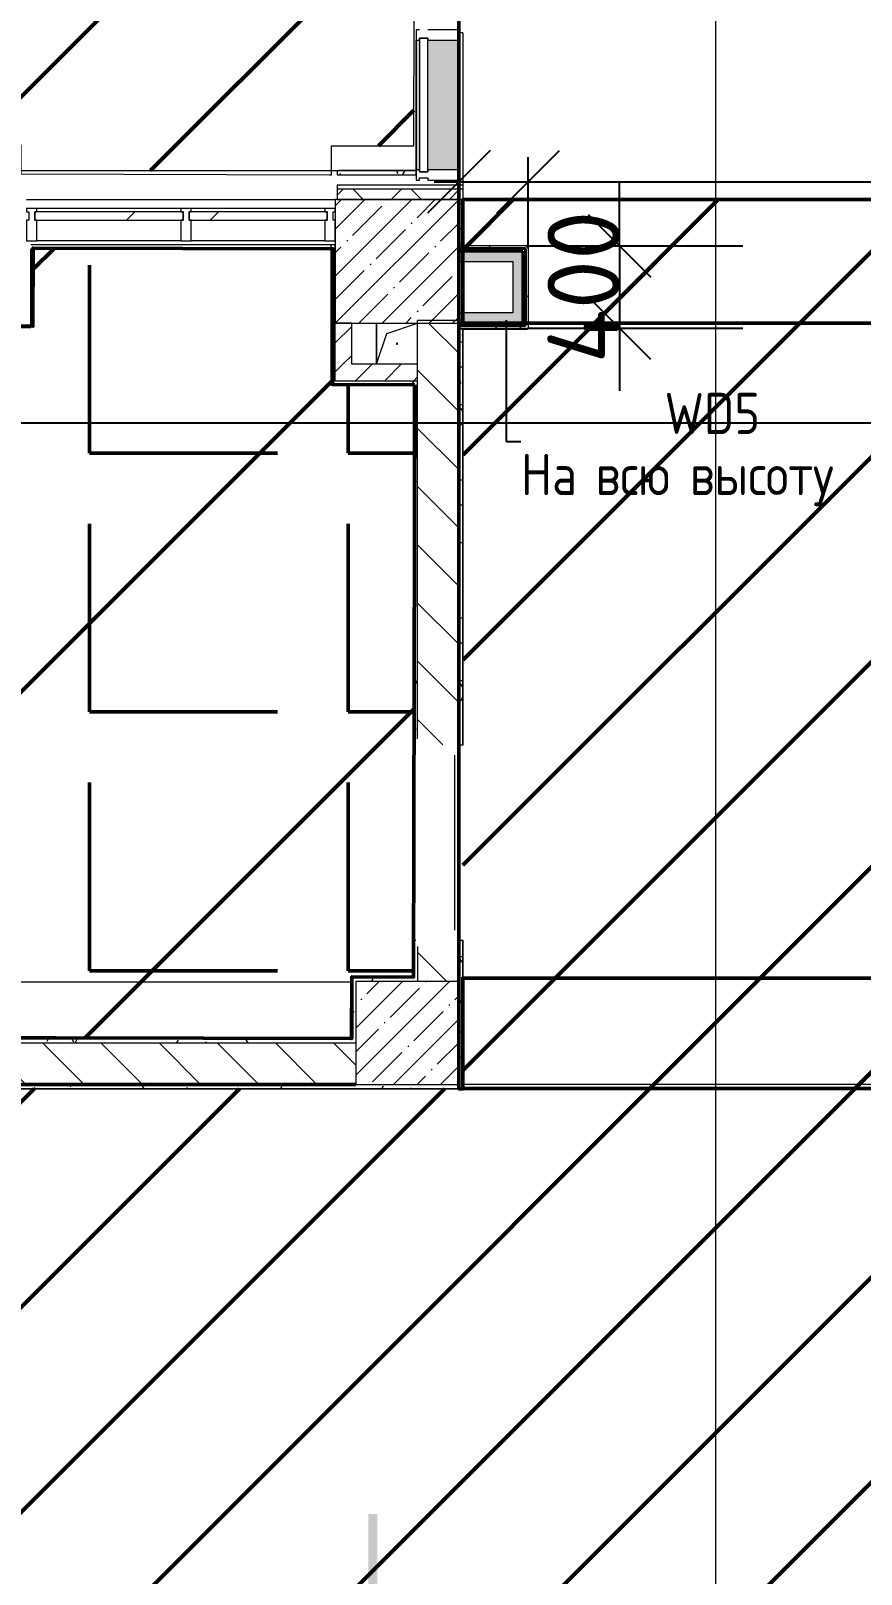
# Model space of a CAD drawing. Header units: millimetres. Extents: x -213547 to 415037, y -3642 to 106956.
# Drawn here: x 4745 to 8781, y 8384 to 15884 of the extents above; entities that cross this region are included whole.
import ezdxf

# ---------------------------------------------------------------- set-up
doc = ezdxf.new("R2010")
doc.units = ezdxf.units.MM
for name, color, linetype, lineweight in [('1)CF2', 3, 'Continuous', 30), ('10)FK4', 3, 'Continuous', 50), ('1017 Краска CF1.2', 70, 'Continuous', 50), ('1140 Монтаж CF17', 40, 'Continuous', 50), ('2)CF1', 5, 'Continuous', 30), ('5.5) Перег WD5', 3, 'Continuous', 40), ('950 Штук CF1 CF13 CF1.3', 3, 'Continuous', 50), ('965 СКБ CF2', 5, 'Continuous', 50), ('A-AREA-BNDY', 7, 'Continuous', 5), ('A-FLOR', 7, 'Continuous', 9), ('A-GENM', 7, 'Continuous', 9), ('A-GLAZ-CURT', 7, 'Continuous', 9), ('A-GLAZ-CURT-1', 7, 'Continuous', 5), ('A-GLAZ-CURT-2', 7, 'Continuous', 20), ('A-GLAZ-CWMG', 7, 'Continuous', 9), ('A-GLAZ-CWMG-1', 7, 'Continuous', 20), ('A-WALL', 7, 'Continuous', 5), ('I-WALL', 7, 'Continuous', 5), ('S-COLS', 7, 'Continuous', 9), ('S-COLS-1', 7, 'Continuous', 5), ('Оси', 7, 'Continuous', 9)]:
    doc.layers.add(name, color=color, linetype=linetype, lineweight=lineweight)
doc.layers.add('A-FLOR-PATT-1', color=7, linetype='Continuous', lineweight=9, true_color=0xeef6ff, transparency=0.5)
doc.layers.add('A-WALL-1', color=9, linetype='Continuous', lineweight=5, true_color=0x808080)
doc.layers.add('A-WALL-FNSH-1', color=9, linetype='Continuous', lineweight=5, true_color=0x808080)
doc.styles.add('GOST Common_1', font='', dxfattribs={"width": 0.9, "height": 250})
doc.styles.add('ISOCPEUR_1', font='isocpeur.ttf', dxfattribs={"height": 350})
doc.styles.add('ISOCPEUR_4', font='isocpeur.ttf', dxfattribs={"width": 0.9, "height": 1000})
doc.styles.get('GOST Common_1').set_extended_font_data('GOST Common')
doc.dimstyles.new('ISO-2_0_0_9К_Средний_округл2', dxfattribs={"dimscale": 304.8, "dimtxt": 199.196235, "dimasz": 0.492126, "dimexe": 0.393701, "dimexo": 0, "dimgap": 0, "dimtad": 1, "dimdec": 0, "dimrnd": 10, "dimzin": 0, "dimdsep": 46, "dimtxsty": 'ISOCPEUR_1', "dimblk1": 'OBLIQUE', "dimblk2": 'OBLIQUE', "dimsah": 1, "dimcen": 0.09, "dimdle": 0.393701, "dimazin": 0, "dimtfac": 1, "dimtdec": 4, "dimtix": 1, "dimtmove": 0, "dimatfit": 3, "dimfxl": 1, "dimtvp": 1, "dimtolj": 1, "dimtzin": 0, "dimarcsym": 2})
doc.dimstyles.new('ISO-2_0_0_9К_Средний_округл2_1', dxfattribs={"dimscale": 304.8, "dimtxt": 995.981176, "dimasz": 2.46063, "dimexe": 1.968504, "dimexo": 0, "dimgap": 0, "dimtad": 1, "dimdec": 0, "dimrnd": 10, "dimzin": 0, "dimdsep": 46, "dimtxsty": 'ISOCPEUR_4', "dimblk1": 'OBLIQUE', "dimblk2": 'OBLIQUE', "dimsah": 1, "dimcen": 0.09, "dimdle": 1.968504, "dimazin": 0, "dimtfac": 1, "dimtdec": 4, "dimtix": 1, "dimtmove": 0, "dimatfit": 3, "dimfxl": 1, "dimtvp": 1, "dimtolj": 1, "dimtzin": 0, "dimarcsym": 2})
pattern_1 = [(135, (64.7, -136.06), (-141.4214, -141.4214), [])]
pattern_2 = [(45, (64.7, -136.06), (-70.7107, 70.7107), [])]
pattern_3 = [(0, (64.7, -136.06), (243.84, 60.96), [20.117, -162.763, 20.117, -162.763, -975.36]), (0, (64.7, -136.06), (243.84, 60.96), [-365.76, 20.117, -345.643, 20.117, -162.763, -426.72]), (0, (64.7, -136.06), (243.84, 60.96), [-914.4, 20.117, -101.803, 20.117, -284.683]), (120, (156.14, -105.58), (-174.7129, 180.69163), [20.117, -162.763, 20.117, -162.763, -975.36]), (120, (156.14, -105.58), (-174.7129, 180.69163), [-365.76, 20.117, -345.643, 20.117, -162.763, -426.72]), (120, (156.14, -105.58), (-174.7129, 180.69163), [-914.4, 20.117, -101.803, 20.117, -284.683]), (240, (186.62, 16.34), (-69.1271, -241.65163), [20.117, -162.763, 20.117, -162.763, -975.36]), (240, (186.62, 16.34), (-69.1271, -241.65163), [-365.76, 20.117, -345.643, 20.117, -162.763, -426.72]), (240, (186.62, 16.34), (-69.1271, -241.65163), [-914.4, 20.117, -101.803, 20.117, -284.683])]
pattern_4 = [(45, (64.7, -136.06), (-212.132, 212.132), []), (135, (64.7, -136.06), (-212.132, -212.132), [])]

# ---------------------------------------------------------------- blocks, each defined once
blk = doc.blocks.new('Прямоугольный импост - Импост структурный с накладкой - 190мм-31929454-Объем проектирования 1 этажа')
at = {"layer": 'A-GLAZ-CWMG-1'}
for p, q in [((-50, 0), (-50, 17)), ((-50, 17), (0, 17)), ((-40, 0), (-50, 0)), ((-40, -40), (-40, 0)), ((0, 0), (-10, 0)), ((-10, 0), (-10, -40)), ((0, 17), (0, 0)), ((-50, -190), (-50, -40)), ((-50, -40), (-40, -40)), ((-10, -40), (0, -40)), ((0, -40), (0, -190)), ((0, -190), (-50, -190))]:
    blk.add_line(p, q, dxfattribs=at)
blk = doc.blocks.new('Системная панель - Стекло - 40мм-32473990-Объем проектирования 1 этажа')
at = {"layer": 'A-GLAZ-CURT-2'}
for p, q in [((325, 40), (-325, 40)), ((-325, 40), (-325, 0)), ((-325, 0), (325, 0)), ((325, 0), (325, 40))]:
    blk.add_line(p, q, dxfattribs=at)
blk = doc.blocks.new('Прямоугольный импост - Импост структурный с накладкой - 190мм-32473988-Объем проектирования 1 этажа')
at = {"layer": 'A-GLAZ-CWMG'}
for points in [[(6553, 15345), (6570, 15345), (6570, 15975), (6553, 15975), (6553, 15362.5)], [(6760, 15345), (6760, 15975), (6610, 15975), (6610, 15345)]]:
    blk.add_hatch(color=256, dxfattribs=at).paths.add_polyline_path(points)
for p, q in [((6553, 15345), (6553, 15975)), ((6760, 15345), (6760, 15975))]:
    blk.add_line(p, q, dxfattribs=at)
blk = doc.blocks.new('Прямоугольный импост - Импост структурный с накладкой - 190мм-22862222-Объем проектирования 1 этажа')
at = {"layer": 'A-GLAZ-CWMG-1'}
for p, q in [((-25, 0), (-25, 17)), ((-25, 17), (25, 17)), ((25, 0), (15, 0)), ((15, 0), (15, -40)), ((25, 17), (25, 0)), ((-25, -190), (-25, -40)), ((15, -40), (25, -40)), ((25, -40), (25, -190)), ((25, -190), (-25, -190))]:
    blk.add_line(p, q, dxfattribs=at)
blk = doc.blocks.new('BSC_Колонна _Прямоугольная - 500х500-22206884-Объем проектирования 1 этажа')
at = {"layer": 'S-COLS-1'}
h = blk.add_hatch(dxfattribs=at)
h.set_pattern_fill('FP_159', color=256, style=0, pattern_type=2)
h.set_pattern_definition([(45, (-6510, -11150), (-114.0493, 114.0493), []), (45, (-6395.95, -11150), (-114.0493, 114.0493), [201.613, -40.323, 6.706, -33.617])])
h.paths.add_polyline_path([(250, -250), (250, 250), (-250, 247.8), (-250, -250), (54.6, -250)])
for p, q in [((250, 250), (-250, 250)), ((-250, 250), (-250, -250)), ((250, -250), (250, 250)), ((-250, -250), (250, -250))]:
    blk.add_line(p, q, dxfattribs=at)
blk = doc.blocks.new('Системная панель - Стекло - 40мм-23997278-Объем проектирования 1 этажа')
at = {"layer": 'A-GLAZ-CURT-1'}
h = blk.add_hatch(dxfattribs=at)
h.set_pattern_fill('FP_186', color=256, style=0, pattern_type=2)
h.set_pattern_definition([(45, (-5260, -14940), (-565.685, 565.685), [400, -1200]), (45, (-5660, -15140), (-565.685, 565.685), [1200, -400]), (45, (-4860, -15340), (-565.685, 565.685), [400, -1200])])
h.paths.add_polyline_path([(360, -40), (360, 0), (-360, 0), (-360, -40), (350, -40)])
at = {"layer": 'A-GLAZ-CURT-2'}
for p, q in [((360, 0), (-360, 0)), ((-360, 0), (-360, -40)), ((-360, -40), (360, -40)), ((360, -40), (360, 0))]:
    blk.add_line(p, q, dxfattribs=at)
blk = doc.blocks.new('Прямоугольный импост - Импост структурный с накладкой - 160мм-23997279-Объем проектирования 1 этажа')
at = {"layer": 'A-GLAZ-CWMG-1'}
for p, q in [((-50, 40), (-50, 140)), ((-50, 140), (0, 140)), ((0, 140), (0, 40)), ((-40, 40), (-50, 40)), ((-50, -17), (-50, 0)), ((-50, 0), (-40, 0)), ((-40, 0), (-40, 40)), ((-10, 40), (-10, 0)), ((0, 40), (-10, 40)), ((-10, 0), (0, 0)), ((0, 0), (0, -17)), ((0, -17), (-50, -17))]:
    blk.add_line(p, q, dxfattribs=at)
blk = doc.blocks.new('Прямоугольный импост - Импост структурный с накладкой - 160мм-23997280-Объем проектирования 1 этажа')
at = {"layer": 'A-GLAZ-CWMG-1'}
for p, q in [((0, 140), (-50, 140)), ((-50, 140), (-50, 40)), ((0, 40), (0, 140)), ((-50, 40), (-40, 40)), ((-40, 0), (-50, 0)), ((-50, 0), (-50, -17)), ((-40, 40), (-40, 0)), ((-10, 0), (-10, 40)), ((-10, 40), (0, 40)), ((0, 0), (-10, 0)), ((0, -17), (0, 0)), ((-50, -17), (0, -17))]:
    blk.add_line(p, q, dxfattribs=at)
blk = doc.blocks.new('Прямоугольный импост - Импост структурный с накладкой - 160мм-23752558-Объем проектирования 1 этажа')
at = {"layer": 'A-GLAZ-CWMG'}
for p, q in [((5410, 15157), (4710, 15157)), ((5410, 15000), (4710, 15000))]:
    blk.add_line(p, q, dxfattribs=at)
blk = doc.blocks.new('Системная панель - Стекло - 40мм-23997281-Объем проектирования 1 этажа')
at = {"layer": 'A-GLAZ-CURT-1'}
h = blk.add_hatch(dxfattribs=at)
h.set_pattern_fill('FP_187', color=256, style=0, pattern_type=2)
h.set_pattern_definition([(45, (-5985, -14940), (-565.685, 565.685), [400, -1200]), (45, (-6385, -15140), (-565.685, 565.685), [1200, -400]), (45, (-5585, -15340), (-565.685, 565.685), [400, -1200])])
h.paths.add_polyline_path([(335, -40), (335, 0), (-335, 0), (-335, -40), (325, -40)])
at = {"layer": 'A-GLAZ-CURT-2'}
for p, q in [((335, 0), (-335, 0)), ((-335, 0), (-335, -40)), ((335, -40), (335, 0)), ((-335, -40), (335, -40))]:
    blk.add_line(p, q, dxfattribs=at)
blk = doc.blocks.new('Прямоугольный импост - Импост структурный с накладкой - 160мм-23772036-Объем проектирования 1 этажа')
at = {"layer": 'A-GLAZ-CWMG'}
for p, q in [((6110, 15157), (5460, 15157)), ((6110, 15000), (5460, 15000))]:
    blk.add_line(p, q, dxfattribs=at)
blk = doc.blocks.new('Прямоугольный импост - Импост структурный с накладкой - 160мм-23997282-Объем проектирования 1 этажа')
at = {"layer": 'A-GLAZ-CWMG-1'}
for p, q in [((-25, 40), (-25, 140)), ((-25, 140), (25, 140)), ((25, 140), (25, 40)), ((-15, 40), (-25, 40)), ((-25, -17), (-25, 0)), ((-25, 0), (-15, 0)), ((-15, 0), (-15, 40)), ((15, 40), (15, 0)), ((25, 40), (15, 40)), ((15, 0), (25, 0)), ((25, 0), (25, -17)), ((25, -17), (-25, -17))]:
    blk.add_line(p, q, dxfattribs=at)
blk = doc.blocks.new('GM_Отверстие прямоугольное _в плите_ - Отверстие-V198-Объем проектирования 1 этажа')
at = {"layer": 'A-GENM'}
for p, q in [((-100, -100), (-100, 100)), ((-100, 100), (-100, -100)), ((-50, 50), (100, 100)), ((-100, -100), (-50, 50))]:
    blk.add_line(p, q, dxfattribs=at)
for start, end in [(360, 180), (180, 360)]:
    blk.add_arc((0, 0), 2.5, start, end, dxfattribs=at)
blk = doc.blocks.new('_Oblique')
at = {"color": 0, "linetype": 'ByBlock', "lineweight": -2}
blk.add_line((-0.5, -0.5), (0.5, 0.5), dxfattribs=at)
blk = doc.blocks.new('*D2015')
at = {"layer": '5.5) Перег WD5', "color": 0, "lineweight": -2, "transparency": 16777216}
for p, q in [((529.7, 14268.9), (529.7, 13858.4)), ((154.7, 13956.5), (154.7, 14098.4)), ((34.7, 13978.4), (529.7, 13978.4)), ((529.7, 13978.4), (53078.3, 13978.4))]:
    blk.add_line(p, q, dxfattribs=at)
at = {"layer": 'Defpoints', "color": 0, "transparency": 16777216}
for p in [(529.7, 14268.9), (154.7, 13956.5), (529.7, 13978.4)]:
    blk.add_point(p, dxfattribs=at)
at = {"layer": '5.5) Перег WD5', "color": 0, "lineweight": -2, "transparency": 16777216, "xscale": 304.8, "yscale": 304.8, "zscale": 304.8, "rotation": 180}
blk.add_blockref('_Oblique', (154.7, 13978.4), dxfattribs=at)
at = {"layer": '5.5) Перег WD5', "color": 0, "lineweight": -2, "transparency": 16777216, "xscale": 304.8, "yscale": 304.8, "zscale": 304.8}
blk.add_blockref('_Oblique', (529.7, 13978.4), dxfattribs=at)
at = {"layer": '5.5) Перег WD5', "color": 0, "lineweight": 25, "transparency": 16777216, "insert": (52518.3, 14445.1), "char_height": 350, "width": 455.087, "attachment_point": 1, "line_spacing_factor": 1.149209, "style": 'ISOCPEUR_1'}
blk.add_mtext('\\A1;380', dxfattribs=at)
blk = doc.blocks.new('*D2003')
at = {"layer": '5.5) Перег WD5', "color": 0, "lineweight": -2, "transparency": 16777216}
for p, q in [((6824.7, 15127.8), (6824.7, 15269.6)), ((7162.2, 14838.9), (7162.2, 15269.6)), ((6704.7, 15149.6), (7162.2, 15149.6)), ((7162.2, 15149.6), (62460.5, 15149.6))]:
    blk.add_line(p, q, dxfattribs=at)
at = {"layer": 'Defpoints', "color": 0, "transparency": 16777216}
for p in [(6824.7, 15127.8), (7162.2, 15149.6), (7162.2, 14838.9)]:
    blk.add_point(p, dxfattribs=at)
at = {"layer": '5.5) Перег WD5', "color": 0, "lineweight": -2, "transparency": 16777216, "xscale": 304.8, "yscale": 304.8, "zscale": 304.8, "rotation": 180}
blk.add_blockref('_Oblique', (6824.7, 15149.6), dxfattribs=at)
at = {"layer": '5.5) Перег WD5', "color": 0, "lineweight": -2, "transparency": 16777216, "xscale": 304.8, "yscale": 304.8, "zscale": 304.8}
blk.add_blockref('_Oblique', (7162.2, 15149.6), dxfattribs=at)
at = {"layer": '5.5) Перег WD5', "color": 0, "lineweight": 25, "transparency": 16777216, "insert": (61871.5, 15616.3), "char_height": 350, "width": 478.071, "attachment_point": 1, "line_spacing_factor": 1.149209, "style": 'ISOCPEUR_1'}
blk.add_mtext('\\A1;340', dxfattribs=at)
blk = doc.blocks.new('*D2004')
at = {"layer": '5.5) Перег WD5', "color": 0, "lineweight": -2, "transparency": 16777216}
for p, q in [((7606.5, 14838.9), (7606.5, 15143.7)), ((7162.2, 14838.9), (8206.5, 14838.9)), ((7606.5, 14838.9), (7606.5, 14438.9)), ((7162.2, 14438.9), (8206.5, 14438.9)), ((7606.5, 14438.9), (7606.5, 14134.1))]:
    blk.add_line(p, q, dxfattribs=at)
at = {"layer": 'Defpoints', "color": 0, "transparency": 16777216}
for p in [(7162.2, 14838.9), (7162.2, 14438.9), (7606.5, 14438.9)]:
    blk.add_point(p, dxfattribs=at)
at = {"layer": '5.5) Перег WD5', "color": 0, "lineweight": -2, "transparency": 16777216, "xscale": 304.8, "yscale": 304.8, "zscale": 304.8}
for p, rotation in [((7606.5, 14838.9), 270), ((7606.5, 14438.9), 90)]:
    blk.add_blockref('_Oblique', p, dxfattribs=dict(at, rotation=rotation))
at = {"layer": '5.5) Перег WD5', "color": 0, "lineweight": 25, "transparency": 16777216, "insert": (7431.5, 14638.9), "char_height": 350, "width": 478.071, "attachment_point": 5, "rotation": 90, "style": 'ISOCPEUR_1'}
blk.add_mtext('\\A1;400', dxfattribs=at)

msp = doc.modelspace()

# ---------------------------------------------------------------- hatches: boundary and pattern name
at = {"layer": '1)CF2'}
h = msp.add_hatch(dxfattribs=at)
h.set_pattern_fill('ANSI31', color=256, scale=220)
h.paths.add_polyline_path([(6617.7, 19896.9), (6617.7, 20445.9), (6617.7, 20490.9), (6617.7, 20588.9), (6584.7, 20588.9), (5659.7, 20588.9), (5609.7, 20588.9), (4174.7, 20588.9), (4125.8, 20588.9), (4125.8, 19814.1), (4125.8, 19014.1), (4125.8, 18839.1), (4125.8, 18789.1), (4125.8, 18460), (4725.3, 18458.6), (4725, 18334.1), (4745.7, 18334.1), (4745.7, 18313.9), (6614, 18313.9), (6615.3, 18878.9), (6615.4, 18923.9)])
h.paths.add_polyline_path([(6614, 18313.9), (4745.7, 18313.9), (4745.7, 17713.9), (6612.6, 17713.9)])
h.paths.add_polyline_path([(6611.9, 17445.9), (6612.1, 17490.9), (6612.6, 17713.9), (4745.7, 17713.9), (4745.7, 17692.9), (4125.8, 17692.9), (4125.8, 17639.1), (4125.8, 17589.1), (4125.8, 17414.1), (4125.8, 16614.1), (4125.8, 15839.1), (4124.7, 15789.1), (4125.8, 15789.1), (4125.8, 15330.8), (4697, 15329.5), (4696.7, 15204.9), (4724.7, 15204.9), (6206.7, 15204.2), (6207, 15325.9), (6607, 15325), (6607.3, 15477.5), (6608.3, 15878.9), (6134.7, 15878.9), (6134.7, 15923.9), (6608.4, 15923.9)])
h.paths.add_polyline_path([(4725.3, 18458.6), (4125.8, 18460), (4125.8, 18334.3), (4193.5, 18334.1), (4725, 18334.1)], flags=17)
at = {"layer": '10)FK4'}
h = msp.add_hatch(dxfattribs=at)
h.set_pattern_fill('ANSI31', color=1, scale=444)
h.paths.add_polyline_path([(6612.2, 14163.8), (6212.2, 14164.7), (6213.7, 14824.7), (4755.7, 14828.1), (4754.8, 14448.1), (3182.8, 14451.8), (3183.7, 14831.8), (535.7, 14838), (534.4, 14288), (204.4, 14288.8), (197.9, 11500.8), (4147.9, 11491.5), (4146.7, 10991.5), (6304.7, 10986.5), (6305.4, 11286.5), (6605.4, 11285.8)])
h.paths.add_polyline_path([(1385.1, 13667.6), (1385.1, 13967.6), (2038.3, 13967.6), (2038.3, 13667.6)], flags=16)
at = {"layer": '1017 Краска CF1.2'}
h = msp.add_hatch(dxfattribs=at)
h.set_pattern_fill('ANSI31', color=256, scale=222)
h.paths.add_polyline_path([(13774.7, 14463.9), (6844.7, 14463.9), (6844.7, 15063.9), (13774.7, 15063.9)])
h = msp.add_hatch(dxfattribs=at)
h.set_pattern_fill('ANSI31', color=256, scale=222)
h.paths.add_polyline_path([(6844.7, 10743.9), (13743.7, 10743.9), (13743.7, 11280.5), (6844.7, 11280.5)])
at = {"layer": '1140 Монтаж CF17'}
h = msp.add_hatch(dxfattribs=at)
h.set_pattern_fill('ANGLE', color=256, scale=180)
h.set_pattern_definition([(0, (0, 0), (0, 1257.3), [914.4, -342.9]), (90, (0, 0), (-1257.3, 8e-14), [914.4, -342.9])])
h.paths.add_polyline_path([(6612.2, 14163.8), (6212.2, 14164.7), (6213.7, 14824.7), (4755.7, 14828.1), (4754.8, 14448.1), (3182.8, 14451.8), (3183.7, 14831.8), (535.7, 14838), (534.4, 14288), (204.4, 14288.8), (197.9, 11500.8), (4147.9, 11491.5), (4146.7, 10991.5), (6304.7, 10986.5), (6305.4, 11286.5), (6605.4, 11285.8)])
h.paths.add_polyline_path([(1385.1, 13667.6), (1385.1, 13967.6), (2038.3, 13967.6), (2038.3, 13667.6)], flags=16)
at = {"layer": '2)CF1'}
h = msp.add_hatch(dxfattribs=at)
h.set_pattern_fill('ANSI31', color=256, scale=222)
h.paths.add_polyline_path([(13743.7, 15063.9), (6845.7, 15063.9), (6845.7, 14839.9), (7159.7, 14839.9), (7163.2, 14839.9), (7163.2, 14434.9), (6845.7, 14434.9), (6845.7, 12413.9), (6845.1, 11463.9), (6845.7, 11463.9), (6845.7, 10763.9), (13743.7, 10763.9)])
h.paths.add_polyline_path([(3595.7, 11242.9), (1895.7, 11242.9), (1895.7, 10742.9), (610.7, 10742.9), (610.7, 10463.9), (610.7, 8384.9), (1355.7, 8384.9), (1355.7, 7873.3), (1643.2, 7873.3), (1643.2, 8222.2), (3018.5, 8222.2), (3018.5, 7873.3), (20089.8, 7873.3), (20089.8, 8855.2), (20089.8, 10732.4), (13743.7, 10732.4), (13743.7, 10742.9), (13743.7, 10763.9), (6845.7, 10763.9), (6845.7, 10742.9), (3595.7, 10742.9)])
at = {"layer": '950 Штук CF1 CF13 CF1.3'}
h = msp.add_hatch(dxfattribs=at)
h.set_pattern_fill('ANSI31', color=256, scale=222)
h.paths.add_polyline_path([(13743.7, 15063.9), (6845.7, 15063.9), (6845.7, 14839.9), (7159.7, 14839.9), (7163.2, 14839.9), (7163.2, 14434.9), (6845.7, 14434.9), (6845.7, 12413.9), (6845.1, 11463.9), (6845.7, 11463.9), (6845.7, 10763.9), (13743.7, 10763.9)])
h.paths.add_polyline_path([(3595.7, 11242.9), (1895.7, 11242.9), (1895.7, 10742.9), (610.7, 10742.9), (610.7, 10463.9), (610.7, 8384.9), (1355.7, 8384.9), (1355.7, 7873.3), (1643.2, 7873.3), (1643.2, 8222.2), (3018.5, 8222.2), (3018.5, 7873.3), (20089.8, 7873.3), (20089.8, 8855.2), (20089.8, 10732.4), (13743.7, 10732.4), (13743.7, 10742.9), (13743.7, 10763.9), (6845.7, 10763.9), (6845.7, 10742.9), (3595.7, 10742.9)])
at = {"layer": '965 СКБ CF2'}
h = msp.add_hatch(dxfattribs=at)
h.set_pattern_fill('ANSI31', color=256, scale=220)
h.paths.add_polyline_path([(6617.7, 19896.9), (6617.7, 20445.9), (6617.7, 20490.9), (6617.7, 20588.9), (6584.7, 20588.9), (5659.7, 20588.9), (5609.7, 20588.9), (4174.7, 20588.9), (4125.8, 20588.9), (4125.8, 19814.1), (4125.8, 19014.1), (4125.8, 18839.1), (4125.8, 18789.1), (4125.8, 18460), (4725.3, 18458.6), (4725, 18334.1), (4745.7, 18334.1), (4745.7, 18313.9), (6614, 18313.9), (6615.3, 18878.9), (6615.4, 18923.9)])
h.paths.add_polyline_path([(6614, 18313.9), (4745.7, 18313.9), (4745.7, 17713.9), (6612.6, 17713.9)])
h.paths.add_polyline_path([(6611.9, 17445.9), (6612.1, 17490.9), (6612.6, 17713.9), (4745.7, 17713.9), (4745.7, 17692.9), (4125.8, 17692.9), (4125.8, 17639.1), (4125.8, 17589.1), (4125.8, 17414.1), (4125.8, 16614.1), (4125.8, 15839.1), (4124.7, 15789.1), (4125.8, 15789.1), (4125.8, 15330.8), (4697, 15329.5), (4696.7, 15204.9), (4724.7, 15204.9), (6206.7, 15204.2), (6207, 15325.9), (6607, 15325), (6607.3, 15477.5), (6608.3, 15878.9), (6134.7, 15878.9), (6134.7, 15923.9), (6608.4, 15923.9)])
h.paths.add_polyline_path([(4725.3, 18458.6), (4125.8, 18460), (4125.8, 18334.3), (4193.5, 18334.1), (4725, 18334.1)], flags=17)
at = {"layer": 'A-FLOR-PATT-1'}
h = msp.add_hatch(color=256, dxfattribs=at)
h.paths.add_polyline_path([(12979.7, 7783.9), (13024.7, 7783.9), (13024.7, 8626.9), (12979.7, 8626.9), (12979.7, 8277.3)])
h.paths.add_polyline_path([(14244.7, 7783.9), (14289.7, 7783.9), (14289.7, 8166.9), (14244.7, 8166.9), (14244.7, 7806.5)])
h.paths.add_polyline_path([(6429.7, 7783.9), (6429.7, 8676.9), (6384.7, 8676.9), (6384.7, 7783.9)])
h.paths.add_polyline_path([(4609.7, 7783.9), (4654.7, 7783.9), (4654.7, 8656.9), (4609.7, 8656.9), (4609.7, 7836)])
h.paths.add_polyline_path([(20125, 8913.9), (20125, 8948.9), (19267.9, 8948.9), (19267.6, 8945.2), (20118, 8945.2), (20118, 8913.9)])
h.paths.add_polyline_path([(20118, 10678.9), (20125, 10678.9), (20125, 10713.9), (20118, 10713.9)])
at = {"layer": 'I-WALL'}
h = msp.add_hatch(dxfattribs=at)
h.set_pattern_fill('FP_191', color=256, style=0, pattern_type=2)
h.set_pattern_definition(pattern_3)
h.paths.add_polyline_path([(6446.8, 15183.9), (6617.7, 15183.9), (6617.7, 15203.9), (6234.7, 15203.9), (6234.7, 15183.9), (6239.7, 15183.9)])
h = msp.add_hatch(dxfattribs=at)
h.set_pattern_fill('FP_24', color=256, style=0, pattern_type=2)
h.set_pattern_definition([(45, (64.7, -136.06), (-141.4214, 141.4214), []), (135, (64.7, -136.06), (-141.4214, -141.4214), [])])
h.paths.add_polyline_path([(6234.7, 15063.9), (6844.7, 15063.9), (6844.7, 15113.9), (6234.7, 15113.9)])
h = msp.add_hatch(dxfattribs=at)
h.set_pattern_fill('FP_191', color=256, style=0, pattern_type=2)
h.set_pattern_definition(pattern_3)
h.paths.add_polyline_path([(6844.7, 14853.9), (6844.7, 15063.9), (6824.7, 15063.9), (6824.7, 14853.9)])
h = msp.add_hatch(dxfattribs=at)
h.set_pattern_fill('FP_191', color=256, style=0, pattern_type=2)
h.set_pattern_definition(pattern_3)
h.paths.add_polyline_path([(6204.7, 14163.9), (6224.7, 14163.9), (6224.7, 14823.9), (6204.7, 14822.9), (6204.7, 14263.9)])
h = msp.add_hatch(dxfattribs=at)
h.set_pattern_fill('FP_192', color=256, style=0, pattern_type=2)
h.set_pattern_definition(pattern_4)
h.paths.add_polyline_path([(6824.7, 14826.4), (7162.2, 14826.4), (7162.2, 14838.9), (6824.7, 14838.9)])
h = msp.add_hatch(dxfattribs=at)
h.set_pattern_fill('FP_192', color=256, style=0, pattern_type=2)
h.set_pattern_definition(pattern_4)
h.paths.add_polyline_path([(7149.7, 14813.9), (7149.7, 14826.4), (6824.7, 14826.4), (6824.7, 14813.9), (7137.2, 14813.9)])
for points in [[(6824.7, 14763.9), (7137.2, 14763.9), (7137.2, 14813.9), (6824.7, 14813.9)], [(7137.2, 14513.9), (7137.2, 14763.9), (7087.2, 14763.9), (7087.2, 14513.9)], [(7137.2, 14463.9), (7137.2, 14513.9), (6824.7, 14513.9), (6824.7, 14463.9), (6962.6, 14463.9)]]:
    msp.add_hatch(color=256, dxfattribs=at).paths.add_polyline_path(points)
h = msp.add_hatch(dxfattribs=at)
h.set_pattern_fill('FP_192', color=256, style=0, pattern_type=2)
h.set_pattern_definition(pattern_4)
h.paths.add_polyline_path([(7137.2, 14463.9), (7149.7, 14464.4), (7149.7, 14813.9), (7137.2, 14813.9), (7137.2, 14513.9)])
h = msp.add_hatch(dxfattribs=at)
h.set_pattern_fill('FP_192', color=256, style=0, pattern_type=2)
h.set_pattern_definition(pattern_4)
h.paths.add_polyline_path([(7159.7, 14451.4), (7162.2, 14451.4), (7162.2, 14826.4), (7149.7, 14826.4), (7149.7, 14451.4)])
h = msp.add_hatch(dxfattribs=at)
h.set_pattern_fill('FP_23', color=256, style=0, pattern_type=2)
h.set_pattern_definition(pattern_1)
h.paths.add_polyline_path([(6624.7, 11263.9), (6824.7, 11263.9), (6824.7, 11463.9), (6624.7, 11463.9), (6624.7, 11283.9)])
h.paths.add_polyline_path([(6624.7, 12413.9), (6824.7, 12413.9), (6824.7, 14476.4), (6816.2, 14463.9), (6624.7, 14463.9), (6624.7, 12443.9)])
h = msp.add_hatch(dxfattribs=at)
h.set_pattern_fill('FP_22', color=256, style=0, pattern_type=2)
h.set_pattern_definition(pattern_2)
h.paths.add_polyline_path([(6304.7, 14263.9), (6304.7, 14463.9), (6224.7, 14463.9), (6224.7, 14263.9)])
h = msp.add_hatch(dxfattribs=at)
h.set_pattern_fill('FP_192', color=256, style=0, pattern_type=2)
h.set_pattern_definition(pattern_4)
h.paths.add_polyline_path([(7087.2, 14451.4), (7149.7, 14451.4), (7149.7, 14463.9), (6824.7, 14463.9), (6824.7, 14451.4), (6962.6, 14451.4)])
h = msp.add_hatch(dxfattribs=at)
h.set_pattern_fill('FP_192', color=256, style=0, pattern_type=2)
h.set_pattern_definition(pattern_4)
h.paths.add_polyline_path([(7160.3, 14438.9), (7162.2, 14438.9), (7162.2, 14451.4), (6824.7, 14451.4), (6824.7, 14438.9), (7159.7, 14438.9)])
h = msp.add_hatch(dxfattribs=at)
h.set_pattern_fill('FP_191', color=256, style=0, pattern_type=2)
h.set_pattern_definition(pattern_3)
h.paths.add_polyline_path([(6844.7, 10763.9), (6844.7, 11463.9), (6832.7, 11463.9), (6832.7, 11433.9), (6824.7, 11433.9), (6824.7, 10763.9)])
h.paths.add_polyline_path([(6832.7, 12413.9), (6844.7, 12413.9), (6844.7, 14433.9), (6824.7, 14433.9), (6824.7, 12443.9), (6832.7, 12443.9)])
h = msp.add_hatch(dxfattribs=at)
h.set_pattern_fill('FP_22', color=256, style=0, pattern_type=2)
h.set_pattern_definition(pattern_2)
h.paths.add_polyline_path([(6604.7, 14183.9), (6624.7, 14183.9), (6624.7, 14263.9), (6224.7, 14263.9), (6224.7, 14183.9)])
h = msp.add_hatch(dxfattribs=at)
h.set_pattern_fill('FP_191', color=256, style=0, pattern_type=2)
h.set_pattern_definition(pattern_3)
h.paths.add_polyline_path([(6224.7, 14163.9), (6624.7, 14163.9), (6624.7, 14183.9), (6224.7, 14183.9)])
h = msp.add_hatch(dxfattribs=at)
h.set_pattern_fill('FP_191', color=256, style=0, pattern_type=2)
h.set_pattern_definition(pattern_3)
h.paths.add_polyline_path([(6624.7, 11263.9), (6624.7, 11433.9), (6616.7, 11433.9), (6616.7, 11463.9), (6604.7, 11463.9), (6605.7, 11283.9)])
h.paths.add_polyline_path([(6604.7, 11263.9), (6624.7, 11263.9), (6604.7, 11283.9)])
h.paths.add_polyline_path([(6604.7, 12413.9), (6616.7, 12413.9), (6616.7, 12443.9), (6624.7, 12443.9), (6624.7, 14163.9), (6604.7, 14162.9), (6604.7, 12576.4)])
h = msp.add_hatch(dxfattribs=at)
h.set_pattern_fill('FP_191', color=256, style=0, pattern_type=2)
h.set_pattern_definition(pattern_3)
h.paths.add_polyline_path([(6309.8, 11263.9), (6604.7, 11263.9), (6603.7, 11283.9), (6304.7, 11283.9), (6304.7, 11263.9)])
h = msp.add_hatch(dxfattribs=at)
h.set_pattern_fill('FP_191', color=256, style=0, pattern_type=2)
h.set_pattern_definition(pattern_3)
h.paths.add_polyline_path([(6324.7, 10963.9), (6323.9, 11263.9), (6304.7, 11261.8), (6305.7, 10983.9)])
h.paths.add_polyline_path([(6304.7, 10963.9), (6324.7, 10963.9), (6304.7, 10983.9)])
h = msp.add_hatch(dxfattribs=at)
h.set_pattern_fill('FP_191', color=256, style=0, pattern_type=2)
h.set_pattern_definition(pattern_3)
h.paths.add_polyline_path([(6304.7, 10963.9), (6303.7, 10983.9), (4144.7, 10983), (4124.7, 10963.9), (5931.1, 10963.9)])
h.paths.add_polyline_path([(4124.7, 10963.9), (4144.7, 10983.9), (4124.7, 10983.9), (4124.7, 10981.2)])
h = msp.add_hatch(dxfattribs=at)
h.set_pattern_fill('FP_23', color=256, style=0, pattern_type=2)
h.set_pattern_definition(pattern_1)
h.paths.add_polyline_path([(5931.1, 10763.9), (6324.7, 10763.9), (6324.7, 10963.9), (4124.7, 10963.9), (4124.7, 10763.9), (4744.7, 10763.9)])
h = msp.add_hatch(dxfattribs=at)
h.set_pattern_fill('FP_191', color=256, style=0, pattern_type=2)
h.set_pattern_definition(pattern_3)
h.paths.add_polyline_path([(6824.7, 10743.9), (6844.7, 10743.9), (6844.7, 10763.9), (3604.7, 10763.9), (3604.7, 10743.9), (6641.6, 10743.9)])
at = {"layer": 'S-COLS-1'}
h = msp.add_hatch(dxfattribs=at)
h.set_pattern_fill('FP_1', color=256, style=0, pattern_type=2)
h.set_pattern_definition([(45, (64.7, -136.06), (-114.0493, 114.0493), []), (45, (178.75, -136.06), (-114.0493, 114.0493), [201.612, -40.322, 6.706, -33.617])])
h.paths.add_polyline_path([(6624.7, 14463.9), (6816.2, 14463.9), (6824.7, 14476.4), (6824.7, 15063.9), (6224.7, 15063.9), (6224.7, 14463.9), (6604.7, 14463.9)])

# ---------------------------------------------------------------- linework, layer by layer
at = {"layer": '10)FK4'}
for points in [[(6824.7, 22418.9), (6824.7, 10742.9), (6845.7, 10742.9)], [(4123.7, 10763.9), (6323.7, 10763.9)], [(4124.7, 10763.9), (6324.7, 10763.9)]]:
    msp.add_lwpolyline(points, dxfattribs=at)
at = {"layer": '10)FK4', "flags": 128}
for points in [[(6611.4, 14163.8), (6211.4, 14164.7), (6212.9, 14824.7), (4754.9, 14828.1), (4754, 14448.1), (3182, 14451.8), (3182.9, 14831.8), (534.9, 14838), (533.7, 14288), (203.7, 14288.8), (197.1, 11500.8), (4147.1, 11491.5), (4145.9, 10991.5), (6303.9, 10986.5), (6304.6, 11286.5), (6604.6, 11285.8)], [(6612.2, 14163.8), (6212.2, 14164.7), (6213.7, 14824.7), (4755.7, 14828.1), (4754.8, 14448.1), (3182.8, 14451.8), (3183.7, 14831.8), (535.7, 14838), (534.4, 14288), (204.4, 14288.8), (197.9, 11500.8), (4147.9, 11491.5), (4146.7, 10991.5), (6304.7, 10986.5), (6305.4, 11286.5), (6605.4, 11285.8)]]:
    msp.add_lwpolyline(points, close=True, dxfattribs=at)
at = {"layer": '1017 Краска CF1.2'}
for points in [[(13774.7, 14463.9), (6844.7, 14463.9), (6844.7, 15063.9), (13774.7, 15063.9)], [(6844.7, 10743.9), (13743.7, 10743.9), (13743.7, 11280.5), (6844.7, 11280.5)]]:
    msp.add_lwpolyline(points, close=True, dxfattribs=at)
at = {"layer": '5.5) Перег WD5'}
for p, q in [((7149.7, 14826.4), (6824.7, 14826.4)), ((7137.2, 14813.9), (6824.7, 14813.9)), ((7137.2, 14463.9), (7137.2, 14813.9)), ((7149.7, 14451.4), (7149.7, 14826.4)), ((6824.7, 14463.9), (7137.2, 14463.9)), ((6824.7, 14451.4), (7149.7, 14451.4))]:
    msp.add_line(p, q, dxfattribs=at)
at = {"layer": '5.5) Перег WD5', "color": 18, "lineweight": 25, "true_color": 0x000000}
for p, q in [((7055.7, 14477.5), (7055.7, 13888.9)), ((7055.7, 13888.9), (7126.6, 13888.9))]:
    msp.add_line(p, q, dxfattribs=at)
at = {"layer": 'A-AREA-BNDY', "flags": 128}
msp.add_lwpolyline([(4697, 15329.5), (4696.6, 15188.5), (6196.6, 15185), (6206.6, 15184.9), (6207, 15324.9), (6212, 15324.9), (6212, 15325.9), (6607, 15325), (6619.6, 20726), (4119.9, 20731.9), (4110.5, 18460.1), (4725.3, 18458.6), (4723.8, 17817.4), (4107.8, 17818.9), (4097.4, 15330.9)], close=True, dxfattribs=at)
at = {"layer": 'A-FLOR'}
for p, q in [((6617.7, 15878.9), (6617.7, 15208.9)), ((6844.7, 15873.9), (6824.7, 15873.9)), ((6844.7, 15873.9), (6844.7, 14839.9)), ((6617.7, 15203.9), (4124.7, 15203.9)), ((4744.7, 14823.9), (6203.7, 14823.9)), ((6204.7, 14822.9), (6204.7, 14163.9)), ((7159.7, 14839.9), (6844.7, 14839.9)), ((6844.7, 14434.9), (7159.7, 14434.9)), ((6844.7, 12413.9), (6844.7, 14433.9)), ((7159.7, 14434.9), (7159.7, 14438.9)), ((6204.7, 14163.9), (6604.7, 14163.9)), ((6604.7, 12384.9), (6604.7, 14162.9)), ((6604.7, 12384.9), (6616.7, 12384.9)), ((6804.7, 12363.9), (6804.7, 11513.9)), ((6824.7, 12373.9), (6824.7, 11553.9)), ((6604.7, 11463.9), (6604.7, 11284.9)), ((6844.7, 11463.9), (6832.7, 11463.9)), ((6844.7, 10743.9), (6844.7, 11463.9)), ((4144.7, 11261.8), (6304.7, 11261.8)), ((6603.7, 11283.9), (6304.7, 11283.9)), ((6304.7, 11283.9), (6304.7, 10986.5)), ((6303.7, 10983.9), (4145.7, 10983.9)), ((3595.7, 10743.9), (6844.7, 10743.9)), ((13743.7, 10763.9), (6844.7, 10763.9))]:
    msp.add_line(p, q, dxfattribs=at)
at = {"layer": 'A-WALL'}
for p, q in [((6844.7, 15113.9), (6234.7, 15113.9)), ((6204.7, 14823.9), (6203.7, 14823.9)), ((7149.7, 14826.4), (6824.7, 14826.4)), ((7137.2, 14813.9), (6824.7, 14813.9)), ((7137.2, 14463.9), (7137.2, 14813.9)), ((7149.7, 14451.4), (7149.7, 14826.4)), ((6824.7, 14463.9), (7137.2, 14463.9)), ((6824.7, 14451.4), (7149.7, 14451.4)), ((6604.7, 14163.9), (6604.7, 14162.9)), ((6604.7, 11283.9), (6603.7, 11283.9)), ((6303.7, 10983.9), (6304.7, 10983.9)), ((6304.7, 10983.9), (6304.7, 10986.5))]:
    msp.add_line(p, q, dxfattribs=at)
at = {"layer": 'A-WALL-1'}
for p, q in [((6234.7, 15203.9), (6234.7, 15183.9)), ((6234.7, 15183.9), (6617.7, 15183.9)), ((6617.7, 15183.9), (6617.7, 15203.9)), ((6234.7, 15113.9), (6234.7, 15063.9)), ((6234.7, 15063.9), (6844.7, 15063.9)), ((6824.7, 15063.9), (6824.7, 14853.9)), ((6824.7, 14853.9), (6844.7, 14853.9)), ((6224.7, 14843.9), (6203.7, 14843.9)), ((6203.7, 14843.9), (6203.7, 14823.9)), ((6224.7, 14183.9), (6224.7, 14843.9)), ((7162.2, 14838.9), (6824.7, 14838.9)), ((6824.7, 14838.9), (6824.7, 14763.9)), ((6824.7, 14763.9), (7087.2, 14763.9)), ((7087.2, 14763.9), (7087.2, 14513.9)), ((6824.7, 14476.4), (6624.7, 14476.4)), ((6624.7, 12443.9), (6624.7, 14476.4)), ((6824.7, 14513.9), (6824.7, 12443.9)), ((7087.2, 14513.9), (6824.7, 14513.9)), ((6304.7, 14463.9), (6224.7, 14463.9)), ((6304.7, 14263.9), (6304.7, 14463.9)), ((6824.7, 14438.9), (7162.2, 14438.9)), ((6844.7, 14433.9), (6824.7, 14433.9)), ((6624.7, 14263.9), (6304.7, 14263.9)), ((6224.7, 14183.9), (6624.7, 14183.9)), ((6604.7, 12413.9), (6616.7, 12413.9)), ((6832.7, 12413.9), (6844.7, 12413.9)), ((6616.7, 11463.9), (6604.7, 11463.9)), ((6624.7, 11433.9), (6624.7, 11263.9)), ((6824.7, 11263.9), (6824.7, 11433.9)), ((6324.7, 10963.9), (4124.7, 10963.9)), ((4124.7, 10763.9), (6324.7, 10763.9))]:
    msp.add_line(p, q, dxfattribs=at)
at = {"layer": 'A-WALL-FNSH-1'}
for p, q in [((6619.7, 15204.9), (6239.7, 15204.9)), ((6239.7, 15204.9), (6239.7, 15203.9)), ((6617.7, 15203.9), (6619.7, 15203.9)), ((6619.7, 15203.9), (6619.7, 15204.9)), ((6845.7, 15184.4), (6844.7, 15184.4)), ((6844.7, 15184.4), (6844.7, 14839.9)), ((6845.7, 14839.9), (6845.7, 15184.4)), ((6844.7, 15133.9), (6234.7, 15133.9)), ((6234.7, 15133.9), (6234.7, 15113.9)), ((4745.7, 14822.9), (6204.7, 14822.9)), ((4745.7, 14442.9), (4745.7, 14822.9)), ((6203.7, 14823.9), (6203.7, 14162.9)), ((6844.7, 14839.9), (6834.7, 14839.9)), ((6834.7, 14839.9), (6834.7, 14838.9)), ((7163.2, 14839.9), (7159.7, 14839.9)), ((7162.2, 14838.9), (7162.2, 14438.9)), ((7163.2, 14437.9), (7163.2, 14839.9)), ((3173.7, 14442.9), (4745.7, 14442.9)), ((6844.7, 14438.9), (6844.7, 14433.9)), ((6845.7, 12413.9), (6845.7, 14437.9)), ((6845.7, 14437.9), (7163.2, 14437.9)), ((6203.7, 14162.9), (6603.7, 14162.9)), ((6603.7, 14162.9), (6603.7, 12413.9)), ((6603.7, 12413.9), (6604.7, 12413.9)), ((6844.7, 12413.9), (6845.7, 12413.9)), ((6604.7, 11463.9), (6603.7, 11463.9)), ((6603.7, 11463.9), (6603.7, 11283.9)), ((6845.7, 11463.9), (6844.7, 11463.9)), ((6845.7, 10742.9), (6845.7, 11463.9)), ((6303.7, 11284.9), (6303.7, 10983.9)), ((6604.7, 11284.9), (6303.7, 11284.9)), ((6304.7, 10984.9), (4145.7, 10984.9)), ((3603.7, 10742.9), (6845.7, 10742.9))]:
    msp.add_line(p, q, dxfattribs=at)
at = {"layer": 'I-WALL'}
for p, q in [((4724.7, 15063.9), (6224.7, 15063.9)), ((6203.7, 14843.9), (4744.7, 14843.9)), ((6204.7, 14822.9), (6204.7, 14823.9)), ((6604.7, 11283.9), (6604.7, 11284.9))]:
    msp.add_line(p, q, dxfattribs=at)
at = {"layer": 'S-COLS-1'}
for p, q in [((6824.7, 15063.9), (6224.7, 15063.9)), ((6224.7, 15063.9), (6224.7, 14463.9)), ((6824.7, 14463.9), (6824.7, 15063.9)), ((6224.7, 14463.9), (6824.7, 14463.9))]:
    msp.add_line(p, q, dxfattribs=at)
at = {"layer": 'Оси'}
msp.add_lwpolyline([(8074.7, -2042.3), (8074.7, 2957.7), (8074.7, 22262), (8074.7, 27262)], dxfattribs=at)

# ---------------------------------------------------------------- block references
at = {"layer": 'A-GENM'}
msp.add_blockref('GM_Отверстие прямоугольное _в плите_ - Отверстие-V198-Объем проектирования 1 этажа', (6524.7, 14363.9), dxfattribs=at)
at = {"layer": 'A-GLAZ-CURT', "rotation": 269.9999999999999}
msp.add_blockref('Системная панель - Стекло - 40мм-32473990-Объем проектирования 1 этажа', (6634.7, 15523.9), dxfattribs=at)
at = {"layer": 'A-GLAZ-CURT'}
for name, p in [('Системная панель - Стекло - 40мм-23997278-Объем проектирования 1 этажа', (5124.7, 15003.9)), ('Системная панель - Стекло - 40мм-23997281-Объем проектирования 1 этажа', (5849.7, 15003.9))]:
    msp.add_blockref(name, p, dxfattribs=at)
at = {"layer": 'A-GLAZ-CWMG', "extrusion": (0, 0, -1)}
for name, p, rotation in [('Прямоугольный импост - Импост структурный с накладкой - 190мм-22862222-Объем проектирования 1 этажа', (-6634.7, 15863.9), 270.0000000000001), ('Прямоугольный импост - Импост структурный с накладкой - 190мм-31929454-Объем проектирования 1 этажа', (-6634.7, 15158.9), 270.0000000000001), ('Прямоугольный импост - Импост структурный с накладкой - 160мм-23997282-Объем проектирования 1 этажа', (-5499.7, 15003.9), 180), ('Прямоугольный импост - Импост структурный с накладкой - 160мм-23997279-Объем проектирования 1 этажа', (-6224.7, 15003.9), 180)]:
    msp.add_blockref(name, p, dxfattribs=dict(at, rotation=rotation))
at = {"layer": 'A-GLAZ-CWMG'}
for name in ['Прямоугольный импост - Импост структурный с накладкой - 190мм-32473988-Объем проектирования 1 этажа', 'Прямоугольный импост - Импост структурный с накладкой - 160мм-23752558-Объем проектирования 1 этажа', 'Прямоугольный импост - Импост структурный с накладкой - 160мм-23772036-Объем проектирования 1 этажа']:
    msp.add_blockref(name, (64.7, -136.1), dxfattribs=at)
at = {"layer": 'A-GLAZ-CWMG', "rotation": 180}
msp.add_blockref('Прямоугольный импост - Импост структурный с накладкой - 160мм-23997280-Объем проектирования 1 этажа', (4724.7, 15003.9), dxfattribs=at)
at = {"layer": 'S-COLS'}
msp.add_blockref('BSC_Колонна _Прямоугольная - 500х500-22206884-Объем проектирования 1 этажа', (6574.7, 11013.9), dxfattribs=at)

# ---------------------------------------------------------------- texts
at = {"layer": '10)FK4', "color": 18, "lineweight": 25, "true_color": 0x000000, "char_height": 200, "width": 79.367, "attachment_point": 1, "style": 'GOST Common_1'}
for insert in [(7424.3, 13828), (7882.7, 13828)]:
    msp.add_mtext('\\fGOST Common|b0|i0|c204|p34|;\\W.9; ', dxfattribs=dict(at, insert=insert))
at = {"layer": '5.5) Перег WD5', "color": 18, "true_color": 0x000000, "char_height": 200, "attachment_point": 1, "style": 'GOST Common_1'}
for s, insert, width in [('WD5', (7825.3, 14124.9), 584.43), ('На', (7126.6, 13828), 360.759), ('всю', (7489.8, 13828), 476.202), ('высоту', (7948.1, 13828), 981.265)]:
    msp.add_mtext(s, dxfattribs=dict(at, insert=insert, width=width))

# ---------------------------------------------------------------- dimensions: what is measured, and where the dimension line sits
at = {"layer": '5.5) Перег WD5', "color": 18, "lineweight": 25, "true_color": 0x000000}
for base, p1, p2, override, picture, middle in [((7162.2018714, 15149.6492175), (6824.7018714, 15127.7574188), (7162.2018714, 14838.9378314), {"dimasz": 1, "dimpost": '<>', "dimtxsty": 'ISOCPEUR_1', "dimfxl": 444.21054}, '*D2003', (62110.5131011, 15149.6492175)), ((529.7, 13978.4), (154.7, 13956.5), (529.7, 14268.9), {"dimasz": 1, "dimpost": '<>', "dimtxsty": 'ISOCPEUR_1', "dimfxl": 488.106003}, '*D2015', (52745.8, 13978.4))]:
    dim = msp.add_linear_dim(base=base, p1=p1, p2=p2, dimstyle='ISO-2_0_0_9К_Средний_округл2', override=override, dxfattribs=at)
    dim.commit()
    dim.dimension.update_dxf_attribs({"geometry": picture, "text_midpoint": middle, "dimtype": 160})
dim = msp.add_linear_dim(base=(7606.5, 14438.9), p1=(7162.2, 14838.9), p2=(7162.2, 14438.9), angle=90, dimstyle='ISO-2_0_0_9К_Средний_округл2_1', override={"dimasz": 1, "dimpost": '<>', "dimtxsty": 'ISOCPEUR_1', "dimfxl": 400}, dxfattribs=at)
dim.commit()
dim.dimension.update_dxf_attribs({"geometry": '*D2004', "text_midpoint": (7431.5, 14638.9)})

doc.saveas('drawing.dxf')
